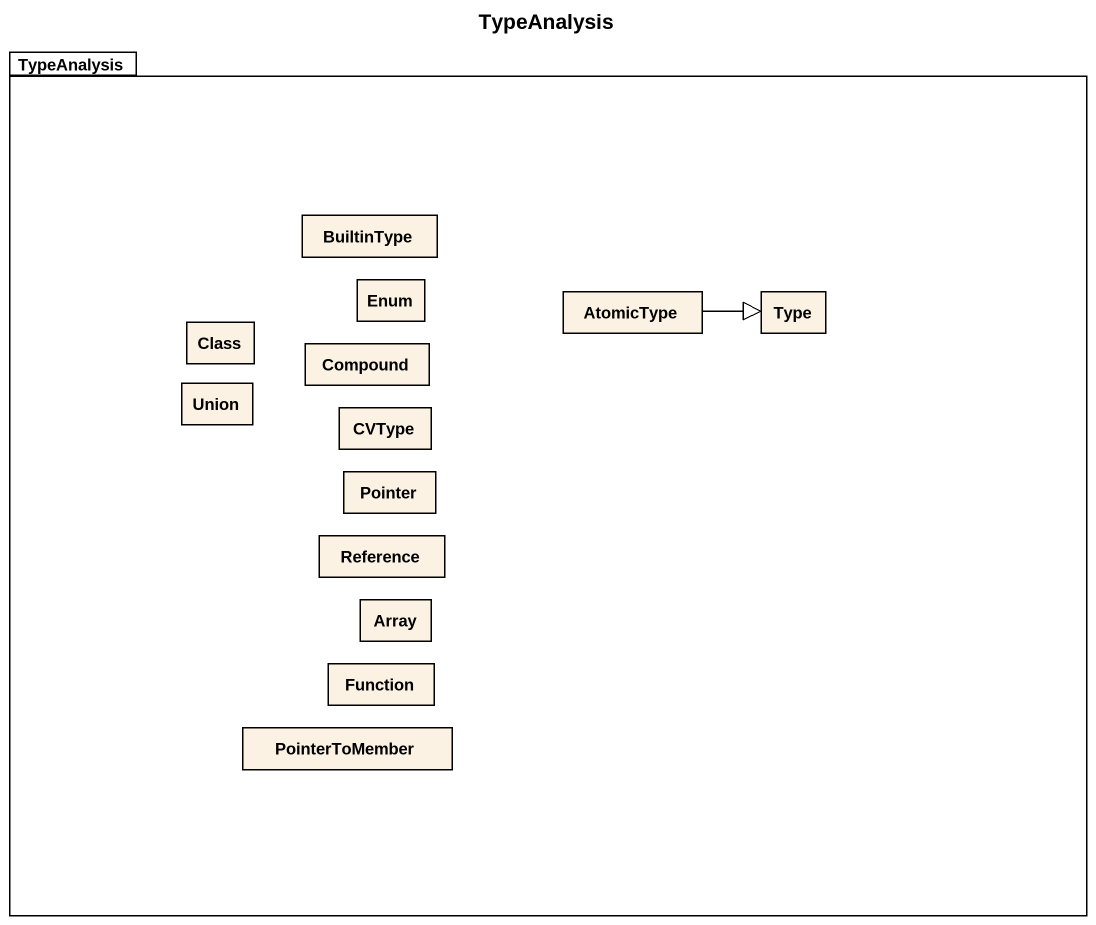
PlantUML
@startuml
title TypeAnalysis
hide circle
hide empty members
package TypeAnalysis {
  class BuiltinType
  class "Enum" as Enum_
  class AtomicType
  class Type
  class "Class" as Class_
  class Compound
  class Union
  class CVType
  class Pointer
  class Reference
  class Array
  class Function
  class PointerToMember
}
AtomicType -right-|> Type
@enduml
